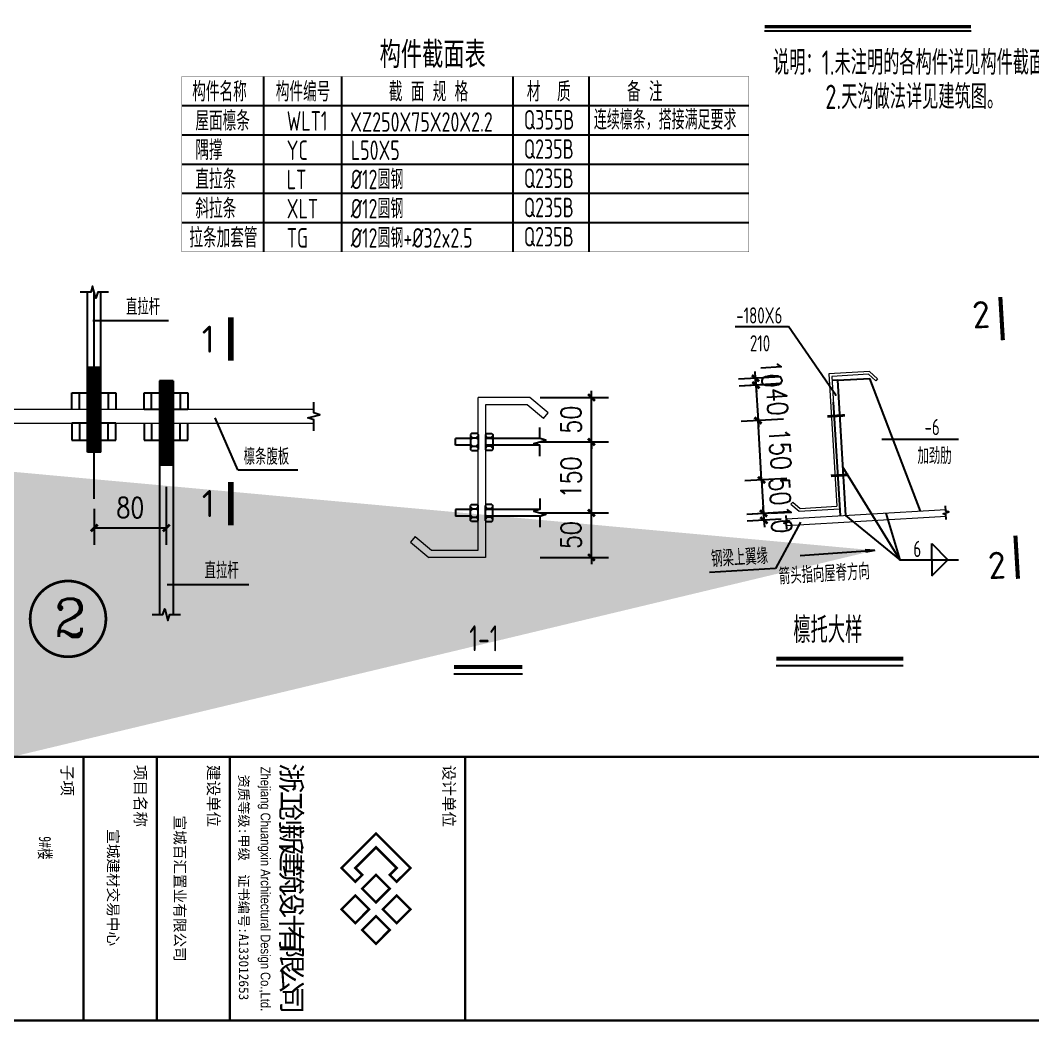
# Model space of a CAD drawing. Extents: x 447413 to 2975780, y -1432727 to 1301644.
# Drawn here: x 2282601 to 2320004, y -541910 to -504908 of the extents above; entities that cross this region are included whole.
import ezdxf
from ezdxf.enums import TextEntityAlignment as Align

# ---------------------------------------------------------------- set-up
doc = ezdxf.new("R2010")
doc.units = 0
doc.header["$LTSCALE"] = 1000
doc.header["$MEASUREMENT"] = 0
doc.linetypes.add('CONTINOUS', pattern=[0])
for name, color, linetype in [('AXIS', 3, 'Continuous'), ('BOLT', 253, 'Continuous'), ('DOTE', 1, 'Continuous'), ('DWG', 3, 'Continuous'), ('NUM', 7, 'Continuous'), ('PUB_HATCH', 8, 'Continuous'), ('PUB_TEXT', 7, 'Continuous'), ('STEEL', 7, 'Continuous'), ('TAB', 7, 'Continuous'), ('TEXT', 6, 'Continuous'), ('THIN', 7, 'Continuous'), ('图框', 253, 'Continuous'), ('说明', 7, 'Continuous')]:
    doc.layers.add(name, color=color, linetype=linetype)
for name, color, linetype, lineweight in [('rein', 6, 'Continuous', 18), ('THICK', 6, 'Continuous', 0), ('檩条', 7, 'Continuous', 18), ('钢梁', 141, 'Continuous', 18)]:
    doc.layers.add(name, color=color, linetype=linetype, lineweight=lineweight)
doc.styles.add('_HZTXT', font='tssdeng.shx', dxfattribs={"width": 0.7, "bigfont": 'HZTXT.shx'})
doc.styles.add('_TCH_AXIS', font='COMPLEX', dxfattribs={"bigfont": 'GBCBIG'})
doc.styles.add('Arial', font='ARIALN.TTF')
doc.styles.add('ASDF', font='')
doc.styles.add('cx_biaoti', font='')
doc.styles.add('DIM_FONT', font='SIMPLEX', dxfattribs={"width": 0.8})
doc.styles.add('HT', font='simhei.ttf')
doc.styles.get("Standard").update_dxf_attribs({"font": 'tssdeng.shx', "bigfont": 'hztxt.shx'})
doc.styles.add('TSSD_Label', font='Tssdeng.shx', dxfattribs={"width": 0.7, "bigfont": 'hztxt.shx'})
doc.styles.add('TSSD_Norm', font='tssdeng.shx', dxfattribs={"bigfont": 'tssdchn.shx'})
doc.styles.add('TSSD_REIN', font='Tssdeng.shx', dxfattribs={"width": 0.7, "bigfont": 'hztxt.shx'})
doc.styles.add('YT', font='FZYTK.TTF')
doc.styles.get('ASDF').set_extended_font_data('SimSun')
doc.styles.get('cx_biaoti').set_extended_font_data('SimSun')
doc.dimstyles.new('DIMN250', dxfattribs={"dimscale": 2.5, "dimtxt": 300, "dimasz": 100, "dimexe": 250, "dimexo": 300, "dimgap": 150, "dimtad": 1, "dimdec": 0, "dimzin": 0, "dimdsep": 46, "dimtxsty": 'DIM_FONT', "dimblk": 'ARCHTICK', "dimcen": 0.09, "dimclrt": 7, "dimazin": 2, "dimtfac": 1, "dimtdec": 0, "dimtix": 1, "dimtmove": 2, "dimatfit": 3, "dimldrblk": 'ARCHTICK', "dimfxl": 0, "dimtolj": 1, "dimtzin": 0, "dimarcsym": 0})
doc.dimstyles.get("Standard").update_dxf_attribs({"dimscale": 100, "dimtxt": 3.5, "dimasz": 1, "dimexe": 2.5, "dimexo": 3, "dimgap": 1.5, "dimtad": 1, "dimdec": 0, "dimzin": 0, "dimdsep": 46, "dimtxsty": 'Standard', "dimblk": 'ARCHTICK', "dimcen": 0.09, "dimadec": 0, "dimazin": 0, "dimtfac": 1, "dimtdec": 0, "dimtix": 1, "dimtmove": 2, "dimatfit": 3, "dimfxl": 0, "dimtolj": 1, "dimtzin": 0, "dimarcsym": 0})
doc.dimstyles.new('TSSD_LEADER_STYLE_200.0', dxfattribs={"dimtxt": 0.18, "dimasz": 200, "dimexe": 0.18, "dimexo": 0.0625, "dimgap": 0.09, "dimtad": 0, "dimtih": 1, "dimtoh": 1, "dimdec": 4, "dimzin": 0, "dimdsep": 46, "dimtxsty": 'Standard', "dimcen": 0.09, "dimadec": 0, "dimazin": 0, "dimtfac": 1, "dimtdec": 4, "dimtofl": 0, "dimtmove": 0, "dimatfit": 3, "dimfxl": 0, "dimtolj": 1, "dimtzin": 0, "dimarcsym": 0})

# ---------------------------------------------------------------- blocks, each defined once
blk = doc.blocks.new('A$C6B0021A6')
at = {"layer": '图框', "color": 153, "const_width": 58, "elevation": -84000}
for points in [[(111420, 1020), (2520, 1020), (2520, 83120), (111420, 83120)], [(111420, 83120), (117920, 83120), (117920, 1020), (111420, 1020)], [(111420, 30220), (117920, 30220), (117920, 1020), (111420, 1020)]]:
    blk.add_lwpolyline(points, close=True, dxfattribs=at)
at = {"layer": '图框', "color": 5, "const_width": 60, "elevation": -84000}
blk.add_lwpolyline([(114500, 28529), (114161, 28869), (113312, 28020), (114161, 27171), (114500, 27511), (114331, 27681), (114161, 27511), (113652, 28020), (114161, 28529), (114331, 28359)], close=True, dxfattribs=at)
at = {"layer": '图框', "color": 1, "const_width": 60, "elevation": -84000}
for points in [[(114840, 28529), (115179, 28190), (115519, 28529), (115179, 28869)], [(114331, 28020), (114670, 27681), (115009, 28020), (114670, 28359)], [(115349, 28020), (115688, 27681), (116028, 28020), (115688, 28359)], [(114840, 27511), (115179, 27171), (115519, 27511), (115179, 27850)]]:
    blk.add_lwpolyline(points, close=True, dxfattribs=at)
at = {"layer": '图框', "color": 153, "const_width": 58, "elevation": -84000}
for points in [[(111420, 24420), (117920, 24420)], [(117920, 22620), (111420, 22620)], [(117920, 20820), (111420, 20820)]]:
    blk.add_lwpolyline(points, dxfattribs=at)
at = {"layer": '图框', "color": 153, "style": 'cx_biaoti'}
for s, p in [('设计单位', (111624, 29678, -84000)), ('建设单位', (111624, 23878, -84000)), ('项目名称', (111624, 22078, -84000)), ('子项', (111624, 20278, -84000))]:
    blk.add_text(s, height=280, dxfattribs=at).set_placement(p)
at = {"layer": '图框', "color": 153}
for s, height, style, p in [('浙', 500, 'YT', (111920, 25945, -84000)), ('江', 500, 'YT', (112420, 25945, -84000)), ('创', 500, 'YT', (112920, 25945, -84000)), ('新', 500, 'YT', (113420, 25945, -84000)), ('建', 500, 'YT', (113920, 25945, -84000)), ('筑', 500, 'YT', (114420, 25945, -84000)), ('设', 500, 'YT', (114920, 25945, -84000)), ('计', 500, 'YT', (115420, 25945, -84000)), ('有', 500, 'YT', (115920, 25945, -84000)), ('限', 500, 'YT', (116420, 25945, -84000)), ('公', 500, 'YT', (116920, 25945, -84000)), ('司', 500, 'YT', (117420, 25945, -84000)), (' Zhejiang Chuangxin Architectural Design Co.,Ltd.', 240, 'Arial', (114640, 25270, -84000)), ('资质等级:甲级  证书编号:A133012653', 240, 'cx_biaoti', (114640, 24770, -84000)), ('宣城百汇置业有限公司', 264, 'HT', (114670, 23195, -84000)), ('宣城建材交易中心', 264, 'HT', (114645, 21554, -84000))]:
    blk.add_text(s, height=height, dxfattribs=dict(at, style=style)).set_placement(p, align=Align.MIDDLE)
blk = doc.blocks.new('子项')
at = {"layer": 'PUB_HATCH'}
blk.add_attdef('子项', (1391731, 380621), '', height=350, dxfattribs=at)
blk = doc.blocks.new('_ArchTick')
at = {"color": 0, "linetype": 'ByBlock', "const_width": 0.4}
blk.add_lwpolyline([(-0.5, -0.5), (0.5, 0.5)], dxfattribs=at)
blk = doc.blocks.new('*D891')
at = {"layer": 'AXIS', "color": 0, "lineweight": -2, "transparency": 16777216}
for p, q in [((2287997, -522151), (2287997, -524291)), ((2285333, -522961), (2285333, -524291)), ((2285333, -523666), (2287997, -523666))]:
    blk.add_line(p, q, dxfattribs=at)
at = {"layer": 'Defpoints', "color": 0, "transparency": 16777216}
for p in [(2287997, -521776), (2285333, -522586), (2287997, -523666)]:
    blk.add_point(p, dxfattribs=at)
at = {"layer": 'AXIS', "color": 0, "lineweight": -2, "transparency": 16777216, "xscale": 250, "yscale": 250, "zscale": 250, "rotation": 180}
blk.add_blockref('_ArchTick', (2285333, -523666), dxfattribs=at)
at = {"layer": 'AXIS', "color": 0, "lineweight": -2, "transparency": 16777216, "xscale": 250, "yscale": 250, "zscale": 250}
blk.add_blockref('_ArchTick', (2287997, -523666), dxfattribs=at)
at = {"layer": 'AXIS', "color": 7, "transparency": 16777216, "insert": (2286665, -522916), "char_height": 750, "attachment_point": 5, "style": 'DIM_FONT'}
blk.add_mtext('\\A1;80', dxfattribs=at)
blk = doc.blocks.new('_WELD004')
at = {"color": 0, "linetype": 'ByBlock'}
for p, q in [((0, 1), (1, 0)), ((0, 0), (0, 1))]:
    blk.add_line(p, q, dxfattribs=at)
blk = doc.blocks.new('*D869')
at = {"layer": 'AXIS', "color": 0, "lineweight": -2, "transparency": 16777216}
for p, q in [((2310924, -521837), (2309362, -521930)), ((2309986, -521893), (2310059, -523127)), ((2310998, -523072), (2309436, -523164))]:
    blk.add_line(p, q, dxfattribs=at)
at = {"layer": 'Defpoints', "color": 0, "transparency": 16777216}
for p in [(2311299, -521815), (2310059, -523127), (2311372, -523049)]:
    blk.add_point(p, dxfattribs=at)
at = {"layer": 'AXIS', "color": 0, "lineweight": -2, "transparency": 16777216, "xscale": 250, "yscale": 250, "zscale": 250}
for p, rotation in [((2309986, -521893), 93.40000001232374), ((2310059, -523127), 273.4000000123237)]:
    blk.add_blockref('_ArchTick', p, dxfattribs=dict(at, rotation=rotation))
at = {"layer": 'AXIS', "color": 7, "transparency": 16777216, "insert": (2310667, -522321), "char_height": 750, "attachment_point": 5, "rotation": 273.4, "style": 'DIM_FONT'}
blk.add_mtext('\\A1;50', dxfattribs=at)
blk = doc.blocks.new('*D870')
at = {"layer": 'AXIS', "color": 0, "lineweight": -2, "transparency": 16777216}
for p, q in [((2310716, -518334), (2309154, -518426)), ((2309778, -518389), (2309763, -518140)), ((2309778, -518389), (2309856, -519696)), ((2310794, -519641), (2309232, -519734)), ((2309856, -519696), (2309870, -519946))]:
    blk.add_line(p, q, dxfattribs=at)
at = {"layer": 'Defpoints', "color": 0, "transparency": 16777216}
for p in [(2311090, -518311), (2309856, -519696), (2311168, -519619)]:
    blk.add_point(p, dxfattribs=at)
at = {"layer": 'AXIS', "color": 0, "lineweight": -2, "transparency": 16777216, "xscale": 250, "yscale": 250, "zscale": 250}
for p, rotation in [((2309778, -518389), 273.4000000123237), ((2309856, -519696), 93.40000001232374)]:
    blk.add_blockref('_ArchTick', p, dxfattribs=dict(at, rotation=rotation))
at = {"layer": 'AXIS', "color": 7, "transparency": 16777216, "insert": (2310565, -518998), "char_height": 750, "attachment_point": 5, "rotation": 273.4, "style": 'DIM_FONT'}
blk.add_mtext('\\A1;40', dxfattribs=at)
blk = doc.blocks.new('*D871')
at = {"layer": 'AXIS', "color": 0, "lineweight": -2, "transparency": 16777216}
for p, q in [((2309763, -518136), (2309748, -517887)), ((2310701, -518080), (2309139, -518173)), ((2310716, -518336), (2309154, -518428)), ((2309763, -518136), (2309778, -518391)), ((2309778, -518391), (2309793, -518641))]:
    blk.add_line(p, q, dxfattribs=at)
at = {"layer": 'Defpoints', "color": 0, "transparency": 16777216}
for p in [(2309778, -518391), (2311075, -518058), (2311091, -518313)]:
    blk.add_point(p, dxfattribs=at)
at = {"layer": 'AXIS', "color": 0, "lineweight": -2, "transparency": 16777216, "xscale": 250, "yscale": 250, "zscale": 250}
for p, rotation in [((2309763, -518136), 273.4000000123237), ((2309778, -518391), 93.40000001232374)]:
    blk.add_blockref('_ArchTick', p, dxfattribs=dict(at, rotation=rotation))
at = {"layer": 'AXIS', "color": 7, "transparency": 16777216, "insert": (2310353, -517969), "char_height": 750, "attachment_point": 5, "rotation": 273.4, "style": 'DIM_FONT'}
blk.add_mtext('\\A1;10', dxfattribs=at)
blk = doc.blocks.new('*D872')
at = {"layer": 'AXIS', "color": 0, "lineweight": -2, "transparency": 16777216}
for p, q in [((2310794, -519641), (2309232, -519734)), ((2309986, -521893), (2309856, -519696)), ((2310924, -521837), (2309362, -521930))]:
    blk.add_line(p, q, dxfattribs=at)
at = {"layer": 'Defpoints', "color": 0, "transparency": 16777216}
for p in [(2309856, -519696), (2311168, -519619), (2311299, -521815)]:
    blk.add_point(p, dxfattribs=at)
at = {"layer": 'AXIS', "color": 0, "lineweight": -2, "transparency": 16777216, "xscale": 250, "yscale": 250, "zscale": 250}
for p, rotation in [((2309856, -519696), 93.40000001232374), ((2309986, -521893), 273.4000000123237)]:
    blk.add_blockref('_ArchTick', p, dxfattribs=dict(at, rotation=rotation))
at = {"layer": 'AXIS', "color": 7, "transparency": 16777216, "insert": (2310670, -520750), "char_height": 750, "attachment_point": 5, "rotation": 273.4, "style": 'DIM_FONT'}
blk.add_mtext('\\A1;150', dxfattribs=at)
blk = doc.blocks.new('U_I0GCW')
at = {"layer": 'STEEL'}
for p, q in [((-250, 191), (-221, 220)), ((-250, 191), (-250, 29)), ((-250, 29), (-221, 0)), ((-221, 220), (221, 220)), ((-221, 0), (221, 0)), ((-125, 163), (-182, 220)), ((-125, 57), (-182, 0)), ((-125, 163), (-68, 220)), ((-125, 57), (-125, 163)), ((-125, 57), (-68, 0)), ((125, 163), (68, 220)), ((125, 57), (68, 0)), ((125, 163), (182, 220)), ((125, 57), (125, 163)), ((125, 57), (182, 0)), ((250, 191), (221, 220)), ((250, 29), (221, 0)), ((250, 29), (250, 191))]:
    blk.add_line(p, q, dxfattribs=at)
at = {"style": 'DIM_FONT', "width": 0.7, "flags": 9}
for tag in ['XSIZE', 'YSIZE']:
    blk.add_attdef(tag, (0, 0), '', height=0.5, dxfattribs=at)
blk = doc.blocks.new('*D882')
at = {"layer": 'AXIS', "color": 0, "lineweight": -2, "transparency": 16777216}
for p, q in [((2301806, -520488), (2304326, -520488)), ((2303701, -523110), (2303701, -520488)), ((2301806, -523110), (2304326, -523110))]:
    blk.add_line(p, q, dxfattribs=at)
at = {"layer": 'Defpoints', "color": 0, "transparency": 16777216}
for p in [(2301431, -520488), (2303701, -520488), (2301431, -523110)]:
    blk.add_point(p, dxfattribs=at)
at = {"layer": 'AXIS', "color": 0, "lineweight": -2, "transparency": 16777216, "xscale": 250, "yscale": 250, "zscale": 250}
for p, rotation in [((2303701, -520488), 90), ((2303701, -523110), 270)]:
    blk.add_blockref('_ArchTick', p, dxfattribs=dict(at, rotation=rotation))
at = {"layer": 'AXIS', "color": 7, "transparency": 16777216, "insert": (2302951, -521799), "char_height": 750, "attachment_point": 5, "rotation": 90, "style": 'DIM_FONT'}
blk.add_mtext('\\A1;150', dxfattribs=at)
blk = doc.blocks.new('*D883')
at = {"layer": 'AXIS', "color": 0, "lineweight": -2, "transparency": 16777216}
for p, q in [((2303701, -518845), (2303701, -518595)), ((2301806, -518845), (2304326, -518845)), ((2303701, -520488), (2303701, -518845)), ((2301806, -520488), (2304326, -520488)), ((2303701, -520488), (2303701, -520738))]:
    blk.add_line(p, q, dxfattribs=at)
at = {"layer": 'Defpoints', "color": 0, "transparency": 16777216}
for p in [(2301431, -518845), (2303701, -518845), (2301431, -520488)]:
    blk.add_point(p, dxfattribs=at)
at = {"layer": 'AXIS', "color": 0, "lineweight": -2, "transparency": 16777216, "xscale": 250, "yscale": 250, "zscale": 250}
for p, rotation in [((2303701, -518845), 270), ((2303701, -520488), 90)]:
    blk.add_blockref('_ArchTick', p, dxfattribs=dict(at, rotation=rotation))
at = {"layer": 'AXIS', "color": 7, "transparency": 16777216, "insert": (2302951, -519666), "char_height": 750, "attachment_point": 5, "rotation": 90, "style": 'DIM_FONT'}
blk.add_mtext('\\A1;50', dxfattribs=at)
blk = doc.blocks.new('*D884')
at = {"layer": 'AXIS', "color": 0, "lineweight": -2, "transparency": 16777216}
for p, q in [((2303701, -523110), (2303701, -522860)), ((2301806, -523110), (2304326, -523110)), ((2303701, -524753), (2303701, -523110)), ((2301806, -524753), (2304326, -524753)), ((2303701, -524753), (2303701, -525003))]:
    blk.add_line(p, q, dxfattribs=at)
at = {"layer": 'Defpoints', "color": 0, "transparency": 16777216}
for p in [(2301431, -523110), (2303701, -523110), (2301431, -524753)]:
    blk.add_point(p, dxfattribs=at)
at = {"layer": 'AXIS', "color": 0, "lineweight": -2, "transparency": 16777216, "xscale": 250, "yscale": 250, "zscale": 250}
for p, rotation in [((2303701, -523110), 270), ((2303701, -524753), 90)]:
    blk.add_blockref('_ArchTick', p, dxfattribs=dict(at, rotation=rotation))
at = {"layer": 'AXIS', "color": 7, "transparency": 16777216, "insert": (2302951, -523931), "char_height": 750, "attachment_point": 5, "rotation": 90, "style": 'DIM_FONT'}
blk.add_mtext('\\A1;50', dxfattribs=at)
blk = doc.blocks.new('*D890')
at = {"layer": 'AXIS', "color": 0, "lineweight": -2, "transparency": 16777216}
for p, q in [((2310059, -523127), (2310045, -522878)), ((2310698, -523089), (2309436, -523164)), ((2310059, -523127), (2310075, -523384)), ((2310713, -523346), (2309451, -523421)), ((2310075, -523384), (2310090, -523633))]:
    blk.add_line(p, q, dxfattribs=at)
at = {"layer": 'Defpoints', "color": 0, "transparency": 16777216}
for p in [(2311072, -523067), (2310075, -523384), (2311088, -523324)]:
    blk.add_point(p, dxfattribs=at)
at = {"layer": 'AXIS', "color": 0, "lineweight": -2, "transparency": 16777216, "xscale": 250, "yscale": 250, "zscale": 250}
for p, rotation in [((2310059, -523127), 273.4000000000593), ((2310075, -523384), 93.40000000005932)]:
    blk.add_blockref('_ArchTick', p, dxfattribs=dict(at, rotation=rotation))
at = {"layer": 'AXIS', "color": 7, "transparency": 16777216, "insert": (2310716, -523346), "char_height": 750, "attachment_point": 5, "rotation": 273.4, "style": 'DIM_FONT'}
blk.add_mtext('\\A1;10', dxfattribs=at)

msp = doc.modelspace()

# ---------------------------------------------------------------- linework, layer by layer
at = {"layer": 'AXIS'}
msp.add_line((2285333.5, -522585.6), (2285333.5, -514953.3), dxfattribs=at)
at = {"layer": 'BOLT'}
for p, q in [((2284512.3, -519292.8), (2284512.3, -518667.7)), ((2284512.3, -518667.7), (2286127.5, -518667.7)), ((2284791.6, -519292.8), (2284791.6, -518667.7)), ((2284791.6, -518667.7), (2285847.9, -518667.7)), ((2285847.9, -518667.7), (2285847.9, -519292.8)), ((2286127.5, -518667.7), (2286127.5, -519292.8)), ((2287175.8, -518667.7), (2288791, -518667.7)), ((2287175.8, -519292.8), (2287175.8, -518667.7)), ((2287455.2, -518667.7), (2288511.4, -518667.7)), ((2287455.2, -519292.8), (2287455.2, -518667.7)), ((2288511.4, -518667.7), (2288511.4, -519292.8)), ((2288791, -518667.7), (2288791, -519292.8)), ((2288791, -519292.8), (2287175.8, -519292.8)), ((2288511.4, -519292.8), (2287455.2, -519292.8)), ((2284512.3, -519793.4), (2284512.3, -520418.5)), ((2286127.5, -519793.4), (2284512.3, -519793.4)), ((2284791.6, -519793.4), (2284791.6, -520418.5)), ((2285847.9, -519793.4), (2284791.6, -519793.4)), ((2285847.9, -520418.5), (2285847.9, -519793.4)), ((2286127.5, -520418.5), (2286127.5, -519793.4)), ((2287175.8, -519793.4), (2287175.8, -520418.5)), ((2287455.2, -519793.4), (2287455.2, -520418.5)), ((2288511.4, -520418.5), (2288511.4, -519793.4)), ((2288791, -520418.5), (2288791, -519793.4)), ((2284512.3, -520418.5), (2286127.5, -520418.5)), ((2284791.6, -520418.5), (2285847.9, -520418.5)), ((2287175.8, -520418.5), (2288791, -520418.5)), ((2287455.2, -520418.5), (2288511.4, -520418.5))]:
    msp.add_line(p, q, dxfattribs=at)
at = {"layer": 'BOLT', "ltscale": 0.8, "const_width": 100}
for points in [[(2312415.9, -519544.4), (2313064.8, -519505.8)], [(2312546.4, -521740.5), (2313195.2, -521702)]]:
    msp.add_lwpolyline(points, dxfattribs=at)
at = {"layer": 'DOTE', "color": 0}
for p, q in [((2312787.5, -518210.5), (2312587.8, -518222.4)), ((2314170.9, -524494.7), (2313816.7, -524473.9)), ((2314170.9, -524494.7), (2313823.4, -524566.1))]:
    msp.add_line(p, q, dxfattribs=at)
at = {"layer": 'DWG'}
for p, q in [((2285086.1, -520859.8), (2285086.1, -514953.3)), ((2285580.9, -520859.8), (2285580.9, -514953.3)), ((2285580.9, -517741.8), (2285086.1, -517741.8)), ((2285580.9, -517808.4), (2285086.1, -517808.4)), ((2285580.9, -517875.1), (2285086.1, -517875.1)), ((2285580.9, -517941.8), (2285086.1, -517941.8)), ((2285580.9, -518008.4), (2285086.1, -518008.4)), ((2285580.9, -518075.1), (2285086.1, -518075.1)), ((2285580.9, -518141.8), (2285086.1, -518141.8)), ((2285580.9, -518208.4), (2285086.1, -518208.4)), ((2285580.9, -518275.1), (2285086.1, -518275.1)), ((2285580.9, -518275.1), (2285086.1, -518275.1)), ((2285580.9, -518341.8), (2285086.1, -518341.8)), ((2285580.9, -518408.4), (2285086.1, -518408.4)), ((2288244.4, -518226.5), (2287749.6, -518226.5)), ((2287749.6, -518226.5), (2287749.6, -526865.9)), ((2288244.4, -518293.2), (2287749.6, -518293.2)), ((2288244.4, -518359.8), (2287749.6, -518359.8)), ((2288244.4, -518226.5), (2288244.4, -526865.9)), ((2285580.9, -518475.1), (2285086.1, -518475.1)), ((2285580.9, -518541.8), (2285086.1, -518541.8)), ((2285580.9, -518608.4), (2285086.1, -518608.4)), ((2285580.9, -518675.1), (2285086.1, -518675.1)), ((2285580.9, -518741.8), (2285086.1, -518741.8)), ((2288244.4, -518426.5), (2287749.6, -518426.5)), ((2288244.4, -518493.2), (2287749.6, -518493.2)), ((2288244.4, -518559.8), (2287749.6, -518559.8)), ((2288244.4, -518577.2), (2287749.6, -518577.2)), ((2288244.4, -518626.5), (2287749.6, -518626.5)), ((2288244.4, -518643.9), (2287749.6, -518643.9)), ((2288244.4, -518693.2), (2287749.6, -518693.2)), ((2288244.4, -518710.5), (2287749.6, -518710.5)), ((2288244.4, -518759.8), (2287749.6, -518759.8)), ((2288244.4, -518777.2), (2287749.6, -518777.2)), ((2285580.9, -518808.4), (2285086.1, -518808.4)), ((2285580.9, -518875.1), (2285086.1, -518875.1)), ((2285580.9, -518941.8), (2285086.1, -518941.8)), ((2285580.9, -519008.4), (2285086.1, -519008.4)), ((2285580.9, -519075.1), (2285086.1, -519075.1)), ((2285580.9, -519141.8), (2285086.1, -519141.8)), ((2288244.4, -518826.5), (2287749.6, -518826.5)), ((2288244.4, -518843.9), (2287749.6, -518843.9)), ((2288244.4, -518893.2), (2287749.6, -518893.2)), ((2288244.4, -518910.5), (2287749.6, -518910.5)), ((2288244.4, -518977.2), (2287749.6, -518977.2)), ((2288244.4, -519043.9), (2287749.6, -519043.9)), ((2288244.4, -519110.5), (2287749.6, -519110.5)), ((2285580.9, -519208.4), (2285086.1, -519208.4)), ((2285580.9, -519275.1), (2285086.1, -519275.1)), ((2285580.9, -519341.8), (2285086.1, -519341.8)), ((2285580.9, -519408.4), (2285086.1, -519408.4)), ((2285580.9, -519475.1), (2285086.1, -519475.1)), ((2288244.4, -519177.2), (2287749.6, -519177.2)), ((2288244.4, -519243.9), (2287749.6, -519243.9)), ((2288244.4, -519310.5), (2287749.6, -519310.5)), ((2288244.4, -519359.8), (2287749.6, -519359.8)), ((2288244.4, -519409.1), (2287749.6, -519409.1)), ((2288244.4, -519475.8), (2287749.6, -519475.8)), ((2285580.9, -519541.8), (2285086.1, -519541.8)), ((2285580.9, -519593.1), (2285086.1, -519593.1)), ((2285580.9, -519659.8), (2285086.1, -519659.8)), ((2285580.9, -519726.4), (2285086.1, -519726.4)), ((2285580.9, -519775.7), (2285086.1, -519775.7)), ((2285580.9, -519842.4), (2285086.1, -519842.4)), ((2285580.9, -519909.1), (2285086.1, -519909.1)), ((2288244.4, -519544.5), (2287749.6, -519544.5)), ((2288244.4, -519611.2), (2287749.6, -519611.2)), ((2288244.4, -519677.8), (2287749.6, -519677.8)), ((2288244.4, -519744.5), (2287749.6, -519744.5)), ((2288244.4, -519811.2), (2287749.6, -519811.2)), ((2288244.4, -519877.8), (2287749.6, -519877.8)), ((2285580.9, -519975.7), (2285086.1, -519975.7)), ((2285580.9, -520042.4), (2285086.1, -520042.4)), ((2285580.9, -520109.1), (2285086.1, -520109.1)), ((2285580.9, -520175.7), (2285086.1, -520175.7)), ((2285580.9, -520193.1), (2285086.1, -520193.1)), ((2285580.9, -520242.4), (2285086.1, -520242.4)), ((2285580.9, -520259.8), (2285086.1, -520259.8)), ((2288244.4, -519944.5), (2287749.6, -519944.5)), ((2288244.4, -520011.2), (2287749.6, -520011.2)), ((2288244.4, -520077.8), (2287749.6, -520077.8)), ((2288244.4, -520144.5), (2287749.6, -520144.5)), ((2288244.4, -520211.2), (2287749.6, -520211.2)), ((2288244.4, -520277.8), (2287749.6, -520277.8)), ((2285580.9, -520309.1), (2285086.1, -520309.1)), ((2285580.9, -520326.4), (2285086.1, -520326.4)), ((2285580.9, -520375.7), (2285086.1, -520375.7)), ((2285580.9, -520393.1), (2285086.1, -520393.1)), ((2285580.9, -520442.4), (2285086.1, -520442.4)), ((2285580.9, -520459.8), (2285086.1, -520459.8)), ((2285580.9, -520509.1), (2285086.1, -520509.1)), ((2285580.9, -520526.4), (2285086.1, -520526.4)), ((2285580.9, -520593.1), (2285086.1, -520593.1)), ((2288244.4, -520344.5), (2287749.6, -520344.5)), ((2288244.4, -520411.2), (2287749.6, -520411.2)), ((2288244.4, -520477.8), (2287749.6, -520477.8)), ((2288244.4, -520544.5), (2287749.6, -520544.5)), ((2288244.4, -520611.2), (2287749.6, -520611.2)), ((2298685.1, -520612.8), (2298685.1, -520362.8)), ((2299237.7, -520362.8), (2298685.1, -520362.8)), ((2299237.7, -520612.8), (2298685.1, -520612.8)), ((2301798.7, -520362.8), (2299782.7, -520362.8)), ((2301798.7, -520612.8), (2299782.7, -520612.8)), ((2285580.9, -520659.8), (2285086.1, -520659.8)), ((2285580.9, -520726.4), (2285086.1, -520726.4)), ((2285580.9, -520793.1), (2285086.1, -520793.1)), ((2285580.9, -520859.8), (2285086.1, -520859.8)), ((2288244.4, -520677.8), (2287749.6, -520677.8)), ((2288244.4, -520744.5), (2287749.6, -520744.5)), ((2288244.4, -520811.2), (2287749.6, -520811.2)), ((2288244.4, -520811.2), (2287749.6, -520811.2)), ((2288244.4, -520877.8), (2287749.6, -520877.8)), ((2288244.4, -520944.5), (2287749.6, -520944.5)), ((2288244.4, -521011.2), (2287749.6, -521011.2)), ((2288244.4, -521077.8), (2287749.6, -521077.8)), ((2288244.4, -521144.5), (2287749.6, -521144.5)), ((2288244.4, -521211.2), (2287749.6, -521211.2)), ((2288244.4, -521277.8), (2287749.6, -521277.8)), ((2288244.4, -521344.5), (2287749.6, -521344.5)), ((2298685.1, -522985), (2298685.1, -523235)), ((2299237.7, -522985), (2298685.1, -522985)), ((2299237.7, -523235), (2298685.1, -523235)), ((2301798.7, -522985), (2299782.7, -522985)), ((2301798.7, -523235), (2299782.7, -523235))]:
    msp.add_line(p, q, dxfattribs=at)
at = {"layer": 'NUM', "color": 7, "linetype": 'ByBlock'}
for points, const_width in [([(2318901, -516728.6), (2318806.1, -515131.4)], 150), ([(2290380.9, -517489.9), (2290380.9, -515889.9)], 200), ([(2290380.9, -523564.1), (2290380.9, -521964.1)], 200), ([(2319458.3, -525544.3), (2319363.4, -523947.1)], 150), ([(2310530.1, -528492.9), (2315222.6, -528492.9)], 150), ([(2298619.4, -528798), (2301148.8, -528798)], 150)]:
    msp.add_lwpolyline(points, dxfattribs=dict(at, const_width=const_width))
at = {"layer": 'NUM', "color": 7, "const_width": 100}
msp.add_lwpolyline([(2285765.8, -527024.9, 3999.9999167), (2285765.8, -527026.3, 3999.9999167)], format="xyb", dxfattribs=at)
at = {"layer": 'NUM', "color": 7, "linetype": 'ByBlock'}
for points in [[(2310530.1, -528745), (2315222.6, -528745)], [(2298619.4, -529050.1), (2301148.8, -529050.1)]]:
    msp.add_lwpolyline(points, dxfattribs=at)
at = {"layer": 'rein', "const_width": 36}
msp.add_lwpolyline([(2312706.6, -518759.4, 1), (2312742.5, -518757.3, 1)], format="xyb", close=True, dxfattribs=at)
at = {"layer": 'TAB'}
for p, q in [((2291590.5, -506981.7, 126000), (2291590.5, -513461.7, 126000)), ((2294473.6, -506981.7, 126000), (2294473.6, -513461.7, 126000)), ((2300803.5, -506981.7, 126000), (2300803.5, -513461.7, 126000)), ((2303605.3, -506981.7, 126000), (2303605.3, -513461.7, 126000)), ((2288570.7, -508061.7, 126000), (2309514.1, -508061.7, 126000)), ((2288570.7, -509141.7, 126000), (2309514.1, -509141.7, 126000)), ((2288570.7, -509141.7, 126000), (2309514.1, -509141.7, 126000)), ((2288570.7, -510221.7, 126000), (2309514.1, -510221.7, 126000)), ((2288570.7, -511301.7, 126000), (2309514.1, -511301.7, 126000)), ((2288570.7, -512381.7, 126000), (2309514.1, -512381.7, 126000))]:
    msp.add_line(p, q, dxfattribs=at)
at = {"layer": 'TEXT'}
msp.add_line((2310095.7, -505294, 126000), (2317723.4, -505294, 126000), dxfattribs=at)
msp.add_line((2310095.7, -505294, 126000), (2317723.4, -505294, 126000), dxfattribs=at)
at = {"layer": 'TEXT', "color": 7, "linetype": 'Continuous', "ltscale": 0.8}
for p, q in [((2285280.3, -516005.8), (2288073.6, -516005.8)), ((2309005.9, -516223.2), (2310979.4, -516223.2)), ((2312724.6, -518758.3), (2310979.4, -516223.2)), ((2290639.9, -521521.2), (2289806.7, -519598.8)), ((2314429.3, -520386.9), (2317266.7, -520386.9)), ((2311425.8, -523450.7), (2310502.9, -525166.9)), ((2315092.2, -524840.6), (2317267.5, -524840.6)), ((2310502.9, -525166.9), (2308065.2, -525311.8)), ((2288023.5, -525750.3), (2291046.6, -525750.3))]:
    msp.add_line(p, q, dxfattribs=at)
at = {"layer": 'TEXT', "const_width": 118.8, "elevation": 126000}
msp.add_lwpolyline([(2310095.7, -505145.5), (2317723.4, -505145.5)], dxfattribs=at)
msp.add_lwpolyline([(2310095.7, -505145.5), (2317723.4, -505145.5)], dxfattribs=at)
at = {"layer": 'TEXT', "color": 3, "linetype": 'Continuous', "const_width": 14.4, "elevation": 126000}
msp.add_lwpolyline([(2309514.1, -513461.7), (2288570.7, -513461.7), (2288570.7, -506981.7), (2309514.1, -506981.7), (2309514.1, -513461.7)], dxfattribs=at)
at = {"layer": 'TEXT', "color": 7, "linetype": 'Continuous', "ltscale": 0.8}
msp.add_lwpolyline([(2290639.9, -521521.2), (2292850.8, -521521.2)], dxfattribs=at)
at = {"layer": 'THIN', "linetype": 'Continuous', "ltscale": 0.8}
for p, q in [((2312787.5, -518210.5), (2313985.3, -518139.3)), ((2312787.5, -518210.5), (2313084.2, -523205)), ((2315858.6, -523040.2), (2313985.3, -518139.3)), ((2312635.5, -519024.3), (2312884.5, -523216.9))]:
    msp.add_line(p, q, dxfattribs=at)
at = {"layer": 'THIN'}
for points in [[(2285858, -514953.3), (2285462.1, -514953.3), (2285392.9, -515171), (2285274.1, -514735.6), (2285204.8, -514953.3), (2284809, -514953.3)], [(2293446.8, -520073.8), (2293446.8, -519673.3), (2293226.5, -519603.2), (2293667, -519483), (2293446.8, -519413), (2293446.8, -519012.5)], [(2287472.5, -526865.9), (2287868.4, -526865.9), (2287937.7, -526648.1), (2288056.4, -527083.6), (2288125.7, -526865.9), (2288521.5, -526865.9)]]:
    msp.add_lwpolyline(points, dxfattribs=at)
at = {"layer": 'THIN', "ltscale": 0.8}
for points in [[(2301798.7, -521017.8), (2301798.7, -520617.8), (2301578.7, -520547.8), (2302018.7, -520427.8), (2301798.7, -520357.8), (2301798.7, -519957.8)], [(2301798.7, -522580), (2301798.7, -522980), (2301578.7, -523050), (2302018.7, -523170), (2301798.7, -523240), (2301798.7, -523640)], [(2316810, -523358.8), (2316798.6, -523167.1), (2316691.2, -523139.8), (2316898.6, -523069.8), (2316791.2, -523042.5), (2316779.8, -522850.8)], [(2310923.5, -523708.5), (2310912.1, -523516.8), (2310804.7, -523489.5), (2311012.1, -523419.5), (2310904.7, -523392.2), (2310893.3, -523200.6)]]:
    msp.add_lwpolyline(points, dxfattribs=at)
at = {"layer": '檩条'}
for p, q in [((2313970.3, -517886.1), (2312472.9, -517975.1)), ((2312472.9, -517975.1), (2312763.5, -522866.4)), ((2313934.9, -517988.4), (2312578.7, -518069)), ((2314203, -518226.5), (2313934.9, -517988.4)), ((2314269.4, -518151.7), (2313970.3, -517886.1)), ((2312578.7, -518069), (2312884.5, -523216.9)), ((2314269.4, -518151.7), (2314203, -518226.5)), ((2299512.7, -524482.8), (2299512.7, -518845)), ((2301431, -518845), (2299512.7, -518845)), ((2299782.7, -519115), (2299782.7, -524752.8)), ((2301332.7, -519115), (2299782.7, -519115)), ((2301934.1, -519619.6), (2301332.7, -519115)), ((2302107.7, -519412.8), (2301431, -518845)), ((2293446.8, -519292.8), (2281199.8, -519292.8)), ((2301934.1, -519619.6), (2302107.7, -519412.8)), ((2281199.8, -519793.4), (2293446.8, -519793.4)), ((2311072.8, -522783.7), (2311139.2, -522708.9)), ((2311072.8, -522783.7), (2311371.9, -523049.3)), ((2311139.2, -522708.9), (2311407.4, -522947)), ((2311407.4, -522947), (2312763.5, -522866.4)), ((2311371.9, -523049.3), (2312869.3, -522960.3)), ((2297189.6, -523978.2), (2297016, -524185)), ((2297189.6, -523978.2), (2297791, -524482.8)), ((2297016, -524185), (2297692.7, -524752.8)), ((2299782.7, -524752.8), (2297692.7, -524752.8)), ((2297791, -524482.8), (2299512.7, -524482.8))]:
    msp.add_line(p, q, dxfattribs=at)
at = {"layer": '钢梁', "linetype": 'Continuous', "ltscale": 0.8}
for p, q in [((2310901.3, -523334.7), (2316787.8, -522985)), ((2310915.5, -523574.3), (2316802, -523224.6))]:
    msp.add_line(p, q, dxfattribs=at)

# ---------------------------------------------------------------- block references
at = {"xscale": 1.5, "yscale": 1.5, "zscale": 1.5, "rotation": 270}
msp.add_blockref('A$C6B0021A6', (2253712, -364986.5, 126000), dxfattribs=at)
ref = msp.add_blockref('子项', (1940597.6, 717500.1, -378000), dxfattribs=dict(xscale=0.8999999999999999, yscale=0.8999999999999999, zscale=0.8999999999999999, rotation=270))
ref.add_attrib('子项', '9#楼', dxfattribs={"layer": 'PUB_HATCH', "height": 450, "rotation": 270, "style": 'ASDF', "width": 0.7}).set_placement((2283156.5, -535057.8, -378000), align=Align.BOTTOM_LEFT)
at = {"layer": 'BOLT', "yscale": 1.25, "zscale": 1.25}
for p, xscale, rotation in [((2299237.7, -520487.8), 1.25, 270), ((2300057.7, -520487.8), -1.25, 90), ((2299237.7, -523110), -1.25, 270), ((2300057.7, -523110), 1.25, 90)]:
    msp.add_blockref('U_I0GCW', p, dxfattribs=dict(at, xscale=xscale, rotation=rotation))
at = {"layer": 'TEXT', "color": 7, "linetype": 'Continuous', "ltscale": 0.8, "xscale": 600, "yscale": 600, "zscale": 600}
msp.add_blockref('_WELD004', (2316270.4, -524840.6), dxfattribs=at)
at = {"layer": 'TEXT', "color": 7, "linetype": 'Continuous', "ltscale": 0.8, "xscale": -600, "yscale": 600, "zscale": 600, "rotation": 180}
msp.add_blockref('_WELD004', (2316270.4, -524840.6), dxfattribs=at)

# ---------------------------------------------------------------- texts
at = {"layer": 'NUM', "color": 7, "style": '_TCH_AXIS'}
msp.add_text('2', height=1400, dxfattribs=at).set_placement((2283848, -527685.1))
at = {"layer": 'NUM', "color": 7, "style": 'TSSD_Norm', "width": 0.7}
for s, p in [('檩托大样', (2311158.2, -528205.4)), ('1-1', (2299189.7, -528510.6))]:
    msp.add_text(s, height=960, dxfattribs=at).set_placement(p, align=Align.BOTTOM_LEFT)
at = {"layer": 'PUB_TEXT', "style": 'TSSD_Norm', "width": 0.7}
for s, p in [('说明：1.未注明的各构件详见构件截面表。', (2310409.8, -506921.6, 126000)), ('2.天沟做法详见建筑图。', (2312340.2, -508188.5, 126000))]:
    msp.add_text(s, height=900, dxfattribs=at).set_placement(p)
at = {"layer": 'TEXT', "style": 'TSSD_Norm', "width": 0.7}
for s, p in [('WLT1', (2292445.8, -508989.2, 126000)), ('连续檩条，搭接满足要求', (2303791.3, -508945.5, 126000)), ('YC', (2292445.8, -510069.2, 126000)), ('L50X5', (2294811, -510069.2, 126000)), ('Q235B', (2301202.3, -510025.5, 126000)), ('LT', (2292445.8, -511149.2, 126000)), ('%%C12圆钢', (2294811, -511149.2, 126000)), ('Q235B', (2301202.3, -511105.5, 126000)), ('XLT', (2292445.8, -512229.2, 126000)), ('%%C12圆钢', (2294811, -512229.2, 126000)), ('Q235B', (2301202.3, -512185.5, 126000)), ('TG', (2292445.8, -513309.2, 126000)), ('%%C12圆钢+%%C32x2.5', (2294811, -513309.2, 126000)), ('Q235B', (2301202.3, -513265.5, 126000))]:
    msp.add_text(s, height=720, dxfattribs=at).set_placement(p)
at = {"layer": 'TEXT', "color": 4, "style": 'TSSD_Norm', "width": 0.7}
for s, p in [('XZ250X75X20X2.2', (2294788.8, -509026.4, 126000)), ('Q355B', (2301202.3, -508945.5, 126000))]:
    msp.add_text(s, height=720, dxfattribs=at).set_placement(p)
at = {"layer": 'TEXT', "color": 7, "linetype": 'Continuous', "ltscale": 0.8, "style": 'TSSD_REIN', "width": 0.7}
for s, p in [('直拉杆', (2286506.5, -515794.4)), ('-180X6', (2309052, -516113.1)), ('210', (2309556, -517144.7)), ('-6', (2316005.9, -520238.1)), ('加劲肋', (2315746.8, -521303.7)), ('6', (2315594.7, -524740.6)), ('直拉杆', (2289410.1, -525538.9))]:
    msp.add_text(s, height=600, dxfattribs=at).set_placement(p)
msp.add_text('檩条腹板', height=600, dxfattribs=at).set_placement((2290855.8, -521030.2), align=Align.MIDDLE_LEFT)
for s, p in [('钢梁上翼缘', (2308141.1, -525118.8)), ('箭头指向屋脊方向', (2310643.6, -525758.5))]:
    msp.add_text(s, height=600, rotation=3.4, dxfattribs=at).set_placement(p)
at = {"layer": 'THICK', "color": 7, "style": 'TSSD_Label'}
for p in [(2317799.6, -516303.6), (2318383.3, -525564.2)]:
    msp.add_text('2', height=1000, rotation=3.4, dxfattribs=at).set_placement(p)
for p in [(2289306.7, -517191.6), (2289306.7, -523265.9)]:
    msp.add_text('1', height=1000, dxfattribs=at).set_placement(p)
at = {"layer": '说明', "linetype": 'CONTINOUS', "style": 'TSSD_REIN', "width": 0.8}
msp.add_text('构件截面表', height=980, dxfattribs=at).set_placement((2295877.8, -506670.5, 126000))
at = {"layer": '说明', "style": '_HZTXT', "width": 0.7}
for s, p in [('构件名称', (2288953.2, -507909.2, 126000)), ('构件编号', (2292040.8, -507909.2, 126000)), ('截 面 规 格', (2296217.1, -507909.2, 126000)), ('材  质', (2301313.8, -507909.2, 126000)), ('备 注', (2305017.1, -507909.2, 126000)), ('屋面檩条', (2289070.2, -508986.3, 126000)), ('隅撑', (2289070.2, -510066.3, 126000)), ('直拉条', (2289070.2, -511146.3, 126000)), ('斜拉条', (2289070.2, -512226.3, 126000)), ('拉条加套管', (2288847.6, -513306.3, 126000))]:
    msp.add_text(s, height=720, dxfattribs=at).set_placement(p)

# ---------------------------------------------------------------- dimensions: what is measured, and where the dimension line sits
at = {"layer": 'AXIS'}
for base, p1, p2, angle, text, picture, middle, dimtype in [((2309778.1, -518391.3), (2311075.4, -518058.1), (2311090.6, -518313.3), 93.4, '10', '*D871', (2310353.4, -517969.1), 128), ((2310059.5, -523127.3), (2311298.6, -521814.6), (2311371.9, -523049.3), 93.4, '50', '*D869', (2310666.6, -522320.7), 128), ((2310074.7, -523383.8), (2311072.5, -523067.1), (2311087.7, -523323.7), 273.4, '10', '*D890', (2310716.4, -523345.7), 129)]:
    dim = msp.add_linear_dim(base=base, p1=p1, p2=p2, angle=angle, text=text, dimstyle='DIMN250', override={"dimexo": 150}, dxfattribs=at)
    dim.commit()
    dim.dimension.update_dxf_attribs({"geometry": picture, "text_midpoint": middle, "dimtype": dimtype})
for p1, text, picture, middle in [((2311090.5, -518311.3), '40', '*D870', (2310565.5, -518998.4)), ((2311298.6, -521814.6), '150', '*D872', (2310669.6, -520750.1))]:
    dim = msp.add_linear_dim(base=(2309855.6, -519696.5), p1=p1, p2=(2311168.1, -519618.5), angle=93.4, text=text, dimstyle='DIMN250', override={"dimexo": 150}, dxfattribs=at)
    dim.commit()
    dim.dimension.update_dxf_attribs({"geometry": picture, "text_midpoint": middle})
for p1, p2, text, picture, middle in [((2301431, -520487.8), (2301431, -518845), '50', '*D883', (2302950.7, -519666.4)), ((2301431, -523110), (2301431, -520487.8), '150', '*D882', (2302950.7, -521798.9)), ((2301431, -524752.8), (2301431, -523110), '50', '*D884', (2302950.7, -523931.4))]:
    dim = msp.add_aligned_dim(p1=p1, p2=p2, distance=-2269.8, text=text, dimstyle='DIMN250', override={"dimexo": 150}, dxfattribs=at)
    dim.commit()
    dim.dimension.update_dxf_attribs({"geometry": picture, "text_midpoint": middle})
dim = msp.add_linear_dim(base=(2287997, -523666.4), p1=(2285333.5, -522585.6), p2=(2287997, -521775.7), text='80', dimstyle='DIMN250', override={"dimexo": 150}, dxfattribs=at)
dim.commit()
dim.dimension.update_dxf_attribs({"geometry": '*D891', "text_midpoint": (2286665.3, -522916.4)})

# ---------------------------------------------------------------- leaders
at = {"layer": 'TEXT', "color": 7, "linetype": 'Continuous', "ltscale": 0.8}
for points in [[(2312977.4, -521408.2), (2315092.2, -524840.6)], [(2313084.2, -523205), (2315092.2, -524840.6)], [(2314572.4, -523116.6), (2315092.2, -524840.6)]]:
    msp.add_leader(points, dimstyle='TSSD_LEADER_STYLE_200.0', dxfattribs=at)
at = {"layer": 'THIN'}
msp.add_leader([(2314170.9, -524494.7), (2311416.1, -524693.4)], dimstyle='Standard', override={"dimasz": 400}, dxfattribs=at)

doc.saveas('drawing.dxf')
